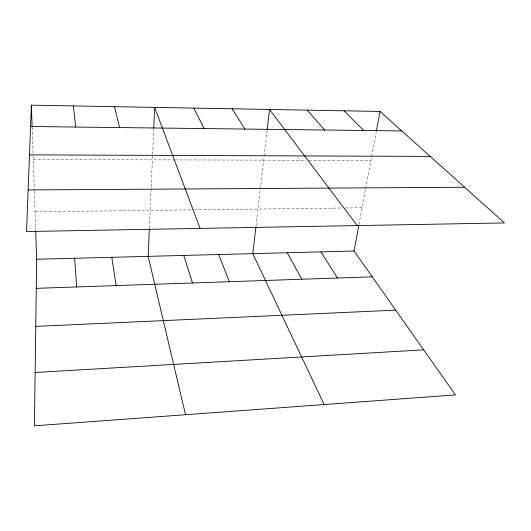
<?xml version="1.0" encoding="UTF-8"?>
<svg xmlns="http://www.w3.org/2000/svg" width="531" height="531" viewBox="0 0 531 531"><rect width="100%" height="100%" fill="white"/><g stroke="black" fill="none" stroke-linecap="round" stroke-linejoin="round"><path stroke-width="0.4" stroke-dasharray="2.65 1.99" d="M149.377 228.456L153.711 128.708M255.988 226.087L264.026 156.871M264.126 156.048L267.066 130.712M358.969 224.586L365.534 189.301M365.686 188.498L376.293 131.515M35.033 211.829L193.41 209.858M194.227 209.851L342.216 208.013M345.528 207.973L362.102 207.767M33.247 159.559L174.619 159.917M175.442 159.917L305.889 160.243M309.142 160.249L370.917 160.402M32.145 127.427L33.101 155.444M33.134 156.267L34.309 190.596M34.336 191.412L35.677 230.633"/><path stroke-width="0.8" d="M35.71 231.45L36.659 259.254L34.422 425.822L455.445 394.905L354.044 251.017L358.817 225.39M31.382 105.178L26.55 231.529L504.45 222.934L380.03 111.45L31.382 105.178L32.112 126.604M149.344 229.273L148.162 256.36L185.511 414.724M153.751 127.891L154.64 107.395L200.068 228.41M255.896 226.896L252.789 253.645L324.122 404.549M267.159 129.896L269.536 109.466L357.257 225.582M376.446 130.712L380.03 111.45M35.139 372.483L423.698 349.849M35.756 326.386L395.721 310.15M36.267 288.333L372.238 276.824M36.659 259.254L354.044 251.017M28.143 189.945L464.632 187.257M29.484 154.873L430.203 156.406M30.566 126.504L401.768 130.931M344.035 110.806L363.689 130.473M307.217 110.143L324.68 130.009M232.113 108.789L244.924 129.06M320.996 251.873L337.431 278.018M287.251 252.749L301.854 279.24M193.822 108.105L204.176 128.575M218.639 254.535L229.379 281.715M183.772 255.438L192.481 282.983M114.53 106.678L119.575 127.566M111.795 257.303L116.156 285.598M73.451 105.934L75.641 127.042M74.632 258.272L76.67 286.946"/></g></svg>
